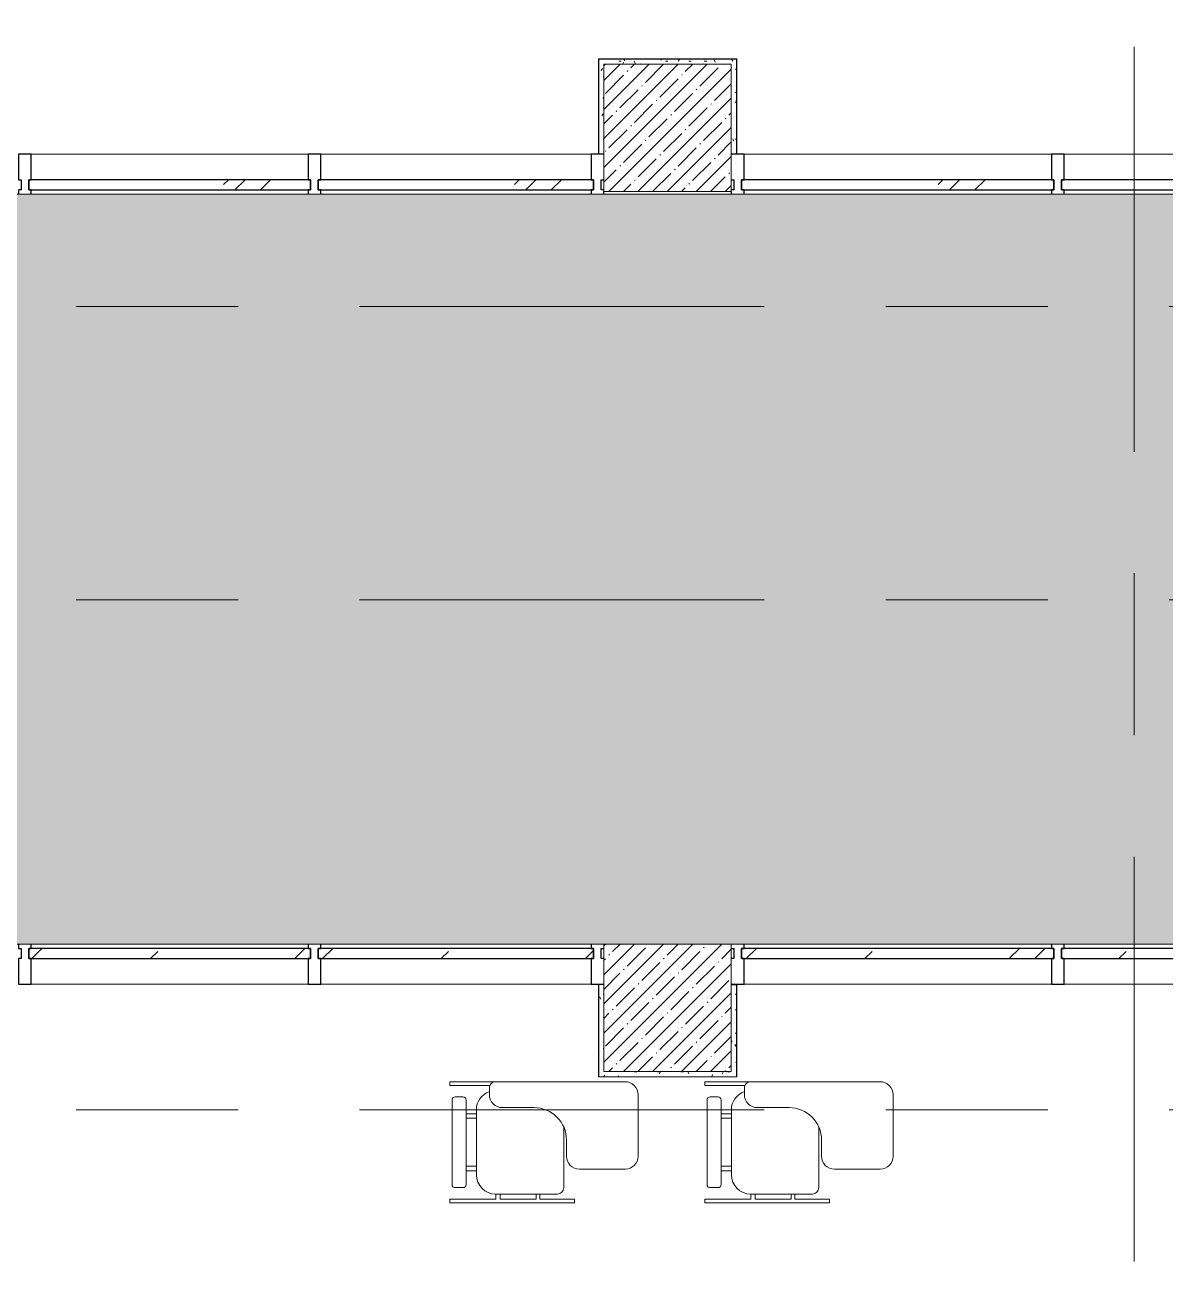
# Model space of a CAD drawing. Header units: millimetres. Extents: x 35111 to 235598, y -8553 to 29000.
# Drawn here: x 76310 to 80781, y 14364 to 19254 of the extents above; entities that cross this region are included whole.
import ezdxf

# ---------------------------------------------------------------- set-up
doc = ezdxf.new("R2010")
doc.units = ezdxf.units.MM
doc.linetypes.add('Осевая', pattern=[3175, 635, -476.25, 1587.5, -476.25])
for name, color, linetype, lineweight in [('A-DETL', 7, 'Continuous', 9), ('A-GLAZ-CURT', 7, 'Continuous', 9), ('A-GLAZ-CURT-1', 7, 'Continuous', 25), ('A-GLAZ-CWMG', 7, 'Continuous', 9), ('A-GLAZ-CWMG-1', 7, 'Continuous', 25), ('I-WALL', 7, 'Continuous', 9), ('S-COLS', 7, 'Continuous', 9), ('Оси-2', 7, 'Осевая', 9)]:
    doc.layers.add(name, color=color, linetype=linetype, lineweight=lineweight)
for name, color, linetype, lineweight, true_color in [('A-DETL-GENF-1', 7, 'Continuous', 9, 0xd4d4d4), ('A-WALL-1', 7, 'Continuous', 9, 0x3c3c3c), ('A-WALL-FNSH-1', 7, 'Continuous', 9, 0x3c3c3c), ('I-FURN-1', 7, 'Continuous', 9, 0xf0f0f0)]:
    doc.layers.add(name, color=color, linetype=linetype, lineweight=lineweight, true_color=true_color)
pattern_1 = [(0, (0, 0), (121.92, 30.48), [10.058, -81.382, 10.058, -81.382, -487.68]), (0, (0, 0), (121.92, 30.48), [-182.88, 10.058, -172.822, 10.058, -81.382, -213.36]), (0, (0, 0), (121.92, 30.48), [-457.2, 10.058, -50.902, 10.058, -142.342]), (120, (45.72, 15.24), (-87.356454, 90.345817), [10.058, -81.382, 10.058, -81.382, -487.68]), (120, (45.72, 15.24), (-87.356454, 90.345817), [-182.88, 10.058, -172.822, 10.058, -81.382, -213.36]), (120, (45.72, 15.24), (-87.356454, 90.345817), [-457.2, 10.058, -50.902, 10.058, -142.342]), (240, (60.96, 76.2), (-34.563546, -120.825817), [10.058, -81.382, 10.058, -81.382, -487.68]), (240, (60.96, 76.2), (-34.563546, -120.825817), [-182.88, 10.058, -172.822, 10.058, -81.382, -213.36]), (240, (60.96, 76.2), (-34.563546, -120.825817), [-457.2, 10.058, -50.902, 10.058, -142.342])]

# ---------------------------------------------------------------- blocks, each defined once
blk = doc.blocks.new('BSC_Колонна _Прямоугольная - 500х500-V26-План размещения напольных электротехнических лючков и розеток 3 этажа в осях 12-23')
at = {"layer": 'S-COLS'}
h = blk.add_hatch(dxfattribs=at)
h.set_pattern_fill('FP_39', color=256, style=0, pattern_type=2)
h.set_pattern_definition([(45, (-78830, -15400), (-57.02463, 57.02463), []), (45, (-78772.975, -15400), (-57.02463, 57.02463), [100.806, -20.161, 3.353, -16.808])])
h.paths.add_polyline_path([(-191.3, -250), (250, -250), (250, 250), (-250, 250), (-250, -250)])
for p, q in [((-250, 250), (-250, -250)), ((250, -250), (250, 250)), ((-250, -250), (250, -250))]:
    blk.add_line(p, q, dxfattribs=at)
blk = doc.blocks.new('BSC_Колонна _Прямоугольная - 500х500-V46-План размещения напольных электротехнических лючков и розеток 3 этажа в осях 12-23')
at = {"layer": 'S-COLS'}
h = blk.add_hatch(dxfattribs=at)
h.set_pattern_fill('FP_47', color=256, style=0, pattern_type=2)
h.set_pattern_definition([(45, (-78830, -18850), (-57.02463, 57.02463), []), (45, (-78772.975, -18850), (-57.02463, 57.02463), [100.806, -20.161, 3.353, -16.808])])
h.paths.add_polyline_path([(-250, -250), (250, -250), (250, 250), (-250, 250), (-250, -115.1)])
for p, q in [((250, 250), (-250, 250)), ((-250, 250), (-250, -250)), ((250, -250), (250, 250)), ((-250, -250), (250, -250))]:
    blk.add_line(p, q, dxfattribs=at)
blk = doc.blocks.new('Прямоугольный импост - Импост структурный с накладкой - 160мм-23618922-План размещения напольных электротехнических лючков и розеток 3 этажа в осях 12-23')
at = {"layer": 'A-GLAZ-CWMG-1'}
for p, q in [((-50, 0), (-50, 17)), ((-40, 0), (-50, 0)), ((-40, -40), (-40, 0)), ((0, 0), (-10, 0)), ((-10, 0), (-10, -40)), ((0, 17), (0, 7)), ((-50, -140), (-50, -40)), ((-50, -40), (-40, -40)), ((-10, -40), (0, -40)), ((0, -140), (-50, -140))]:
    blk.add_line(p, q, dxfattribs=at)
blk = doc.blocks.new('Системная панель - Стекло - 40мм-24234970-План размещения напольных электротехнических лючков и розеток 3 этажа в осях 12-23')
at = {"layer": 'A-GLAZ-CURT'}
h = blk.add_hatch(dxfattribs=at)
h.set_pattern_fill('FP_51', color=256, style=0, pattern_type=2)
h.set_pattern_definition([(45, (-76977.5, -18507), (-282.8427, 282.8427), [200, -600]), (45, (-77177.5, -18607), (-282.8427, 282.8427), [600, -200]), (45, (-76777.5, -18707), (-282.8427, 282.8427), [200, -600])])
h.paths.add_polyline_path([(552.5, 0), (552.5, 40), (-552.5, 40), (-552.5, 0)])
at = {"layer": 'A-GLAZ-CURT-1'}
for p, q in [((552.5, 40), (-552.5, 40)), ((-552.5, 40), (-552.5, 0)), ((-552.5, 0), (552.5, 0)), ((552.5, 0), (552.5, 40))]:
    blk.add_line(p, q, dxfattribs=at)
blk = doc.blocks.new('Прямоугольный импост - Импост структурный с накладкой - 160мм-23562410-План размещения напольных электротехнических лючков и розеток 3 этажа в осях 12-23')
at = {"layer": 'A-GLAZ-CWMG'}
blk.add_line((77420, 18747), (76335, 18747), dxfattribs=at)
blk = doc.blocks.new('Прямоугольный импост - Импост структурный с накладкой - 160мм-23618920-План размещения напольных электротехнических лючков и розеток 3 этажа в осях 12-23')
at = {"layer": 'A-GLAZ-CWMG-1'}
for p, q in [((-25, 0), (-25, 17)), ((-15, 0), (-25, 0)), ((-15, -40), (-15, 0)), ((25, 0), (15, 0)), ((15, 0), (15, -40)), ((25, 17), (25, 0)), ((-25, -140), (-25, -40)), ((-25, -40), (-15, -40)), ((15, -40), (25, -40)), ((25, -40), (25, -140)), ((25, -140), (-25, -140))]:
    blk.add_line(p, q, dxfattribs=at)
blk = doc.blocks.new('Прямоугольный импост - Импост структурный с накладкой - 160мм-30335138-План размещения напольных электротехнических лючков и розеток 3 этажа в осях 12-23')
at = {"layer": 'A-GLAZ-CWMG-1'}
for p, q in [((-50, 40), (-50, 140)), ((-50, 140), (0, 140)), ((-40, 40), (-50, 40)), ((-50, -17), (-50, 0)), ((-50, 0), (-40, 0)), ((-40, 0), (-40, 40)), ((-10, 40), (-10, 0)), ((0, 40), (-10, 40)), ((-10, 0), (0, 0))]:
    blk.add_line(p, q, dxfattribs=at)
blk = doc.blocks.new('Системная панель - Стекло - 40мм-30335140-План размещения напольных электротехнических лючков и розеток 3 этажа в осях 12-23')
at = {"layer": 'A-GLAZ-CURT'}
h = blk.add_hatch(dxfattribs=at)
h.set_pattern_fill('FP_53', color=256, style=0, pattern_type=2)
h.set_pattern_definition([(45, (-76977.5, -15533), (-282.8427, 282.8427), [200, -600]), (45, (-77177.5, -15633), (-282.8427, 282.8427), [600, -200]), (45, (-76777.5, -15733), (-282.8427, 282.8427), [200, -600])])
h.paths.add_polyline_path([(552.5, -40), (552.5, 0), (-552.5, 0), (-552.5, -40)])
at = {"layer": 'A-GLAZ-CURT-1'}
for p, q in [((552.5, 0), (-552.5, 0)), ((-552.5, 0), (-552.5, -40)), ((552.5, -40), (552.5, 0)), ((-552.5, -40), (552.5, -40))]:
    blk.add_line(p, q, dxfattribs=at)
blk = doc.blocks.new('Прямоугольный импост - Импост структурный с накладкой - 160мм-23562331-План размещения напольных электротехнических лючков и розеток 3 этажа в осях 12-23')
at = {"layer": 'A-GLAZ-CWMG'}
blk.add_line((77420, 15493), (76335, 15493), dxfattribs=at)
blk = doc.blocks.new('Прямоугольный импост - Импост структурный с накладкой - 160мм-30335135-План размещения напольных электротехнических лючков и розеток 3 этажа в осях 12-23')
at = {"layer": 'A-GLAZ-CWMG-1'}
for p, q in [((-25, 40), (-25, 140)), ((-25, 140), (25, 140)), ((25, 140), (25, 40)), ((-15, 40), (-25, 40)), ((-25, -17), (-25, 0)), ((-25, 0), (-15, 0)), ((-15, 0), (-15, 40)), ((15, 40), (15, 0)), ((25, 40), (15, 40)), ((15, 0), (25, 0)), ((25, 0), (25, -17))]:
    blk.add_line(p, q, dxfattribs=at)
blk = doc.blocks.new('Системная панель - Стекло - 40мм-30335156-План размещения напольных электротехнических лючков и розеток 3 этажа в осях 12-23')
at = {"layer": 'A-GLAZ-CURT'}
h = blk.add_hatch(dxfattribs=at)
h.set_pattern_fill('FP_54', color=256, style=0, pattern_type=2)
h.set_pattern_definition([(45, (-79832.5, -15533), (-282.8427, 282.8427), [200, -600]), (45, (-80032.5, -15633), (-282.8427, 282.8427), [600, -200]), (45, (-79632.5, -15733), (-282.8427, 282.8427), [200, -600])])
h.paths.add_polyline_path([(612.5, -40), (612.5, 0), (-612.5, 0), (-612.5, -40)])
at = {"layer": 'A-GLAZ-CURT-1'}
for p, q in [((612.5, 0), (-612.5, 0)), ((-612.5, 0), (-612.5, -40)), ((-612.5, -40), (612.5, -40)), ((612.5, -40), (612.5, 0))]:
    blk.add_line(p, q, dxfattribs=at)
blk = doc.blocks.new('Прямоугольный импост - Импост структурный с накладкой - 160мм-23562106-План размещения напольных электротехнических лючков и розеток 3 этажа в осях 12-23')
at = {"layer": 'A-GLAZ-CWMG'}
blk.add_line((80335, 15493), (79130, 15493), dxfattribs=at)
blk = doc.blocks.new('Прямоугольный импост - Импост структурный с накладкой - 160мм-30335139-План размещения напольных электротехнических лючков и розеток 3 этажа в осях 12-23')
at = {"layer": 'A-GLAZ-CWMG-1'}
for p, q in [((0, 140), (-50, 140)), ((-50, 140), (-50, 40)), ((-50, 40), (-40, 40)), ((-40, 0), (-50, 0)), ((-50, 0), (-50, -17)), ((-40, 40), (-40, 0)), ((-10, 0), (-10, 40)), ((-10, 40), (0, 40)), ((0, 0), (-10, 0))]:
    blk.add_line(p, q, dxfattribs=at)
blk = doc.blocks.new('Системная панель - Стекло - 40мм-23618921-План размещения напольных электротехнических лючков и розеток 3 этажа в осях 12-23')
at = {"layer": 'A-GLAZ-CURT'}
h = blk.add_hatch(dxfattribs=at)
h.set_pattern_fill('FP_56', color=256, style=0, pattern_type=2)
h.set_pattern_definition([(45, (-79832.5, -18507), (-282.8427, 282.8427), [200, -600]), (45, (-80032.5, -18607), (-282.8427, 282.8427), [600, -200]), (45, (-79632.5, -18707), (-282.8427, 282.8427), [200, -600])])
h.paths.add_polyline_path([(612.5, 0), (612.5, 40), (-612.5, 40), (-612.5, 0)])
at = {"layer": 'A-GLAZ-CURT-1'}
for p, q in [((612.5, 40), (-612.5, 40)), ((-612.5, 40), (-612.5, 0)), ((612.5, 0), (612.5, 40)), ((-612.5, 0), (612.5, 0))]:
    blk.add_line(p, q, dxfattribs=at)
blk = doc.blocks.new('Прямоугольный импост - Импост структурный с накладкой - 160мм-23562040-План размещения напольных электротехнических лючков и розеток 3 этажа в осях 12-23')
at = {"layer": 'A-GLAZ-CWMG'}
blk.add_line((80335, 18747), (79130, 18747), dxfattribs=at)
blk = doc.blocks.new('Прямоугольный импост - Импост структурный с накладкой - 160мм-23618923-План размещения напольных электротехнических лючков и розеток 3 этажа в осях 12-23')
at = {"layer": 'A-GLAZ-CWMG-1'}
for p, q in [((-50, 17), (-50, 0)), ((-50, 0), (-40, 0)), ((-40, 0), (-40, -40)), ((-10, -40), (-10, 0)), ((-10, 0), (0, 0)), ((0, 7), (0, 17)), ((-40, -40), (-50, -40)), ((-50, -40), (-50, -140)), ((0, -40), (-10, -40)), ((-50, -140), (0, -140))]:
    blk.add_line(p, q, dxfattribs=at)
blk = doc.blocks.new('Системная панель - Стекло - 40мм-V60-План размещения напольных электротехнических лючков и розеток 3 этажа в осях 12-23')
at = {"layer": 'A-GLAZ-CURT'}
h = blk.add_hatch(dxfattribs=at)
h.set_pattern_fill('FP_61', color=256, style=0, pattern_type=2)
h.set_pattern_definition([(45, (-81100, -15533), (-282.8427, 282.8427), [200, -600]), (45, (-81300, -15633), (-282.8427, 282.8427), [600, -200]), (45, (-80900, -15733), (-282.8427, 282.8427), [200, -600])])
h.paths.add_polyline_path([(625, -40), (625, 0), (-625, 0), (-625, -40)])
at = {"layer": 'A-GLAZ-CURT-1'}
for p, q in [((625, 0), (-625, 0)), ((-625, 0), (-625, -40)), ((-625, -40), (625, -40)), ((625, -40), (625, 0))]:
    blk.add_line(p, q, dxfattribs=at)
blk = doc.blocks.new('Прямоугольный импост - Импост структурный с накладкой - 160мм-23562109-План размещения напольных электротехнических лючков и розеток 3 этажа в осях 12-23')
at = {"layer": 'A-GLAZ-CWMG'}
blk.add_line((81615, 15493), (80385, 15493), dxfattribs=at)
blk = doc.blocks.new('Прямоугольный импост - Импост структурный с накладкой - 160мм-30335136-План размещения напольных электротехнических лючков и розеток 3 этажа в осях 12-23')
at = {"layer": 'A-GLAZ-CWMG-1'}
for p, q in [((-25, 40), (-25, 140)), ((-25, 140), (25, 140)), ((25, 140), (25, 40)), ((-15, 40), (-25, 40)), ((-25, -17), (-25, 0)), ((-25, 0), (-15, 0)), ((-15, 0), (-15, 40)), ((15, 40), (15, 0)), ((25, 40), (15, 40)), ((15, 0), (25, 0)), ((25, 0), (25, -17))]:
    blk.add_line(p, q, dxfattribs=at)
blk = doc.blocks.new('Системная панель - Стекло - 40мм-V61-План размещения напольных электротехнических лючков и розеток 3 этажа в осях 12-23')
at = {"layer": 'A-GLAZ-CURT'}
h = blk.add_hatch(dxfattribs=at)
h.set_pattern_fill('FP_63', color=256, style=0, pattern_type=2)
h.set_pattern_definition([(45, (-81100, -18507), (-282.8427, 282.8427), [200, -600]), (45, (-81300, -18607), (-282.8427, 282.8427), [600, -200]), (45, (-80900, -18707), (-282.8427, 282.8427), [200, -600])])
h.paths.add_polyline_path([(625, 0), (625, 40), (-625, 40), (-625, 0)])
at = {"layer": 'A-GLAZ-CURT-1'}
for p, q in [((625, 40), (-625, 40)), ((-625, 40), (-625, 0)), ((-625, 0), (625, 0)), ((625, 0), (625, 40))]:
    blk.add_line(p, q, dxfattribs=at)
blk = doc.blocks.new('Прямоугольный импост - Импост структурный с накладкой - 160мм-22751478-План размещения напольных электротехнических лючков и розеток 3 этажа в осях 12-23')
at = {"layer": 'A-GLAZ-CWMG'}
blk.add_line((82895, 18747), (81665, 18747), dxfattribs=at)
blk = doc.blocks.new('Системная панель - Стекло - 40мм-V65-План размещения напольных электротехнических лючков и розеток 3 этажа в осях 12-23')
at = {"layer": 'A-GLAZ-CURT'}
h = blk.add_hatch(dxfattribs=at)
h.set_pattern_fill('FP_67', color=256, style=0, pattern_type=2)
h.set_pattern_definition([(45, (-78100, -15533), (-282.8427, 282.8427), [200, -600]), (45, (-78300, -15633), (-282.8427, 282.8427), [600, -200]), (45, (-77900, -15733), (-282.8427, 282.8427), [200, -600])])
h.paths.add_polyline_path([(540, -40), (540, 0), (-540, 0), (-540, -40)])
at = {"layer": 'A-GLAZ-CURT-1'}
for p, q in [((540, 0), (-540, 0)), ((-540, 0), (-540, -40)), ((540, -40), (540, 0)), ((-540, -40), (540, -40))]:
    blk.add_line(p, q, dxfattribs=at)
blk = doc.blocks.new('Прямоугольный импост - Импост структурный с накладкой - 160мм-23562335-План размещения напольных электротехнических лючков и розеток 3 этажа в осях 12-23')
at = {"layer": 'A-GLAZ-CWMG'}
blk.add_line((78530, 15493), (77470, 15493), dxfattribs=at)
blk = doc.blocks.new('Системная панель - Стекло - 40мм-V66-План размещения напольных электротехнических лючков и розеток 3 этажа в осях 12-23')
at = {"layer": 'A-GLAZ-CURT'}
h = blk.add_hatch(dxfattribs=at)
h.set_pattern_fill('FP_68', color=256, style=0, pattern_type=2)
h.set_pattern_definition([(45, (-78100, -18507), (-282.8427, 282.8427), [200, -600]), (45, (-78300, -18607), (-282.8427, 282.8427), [600, -200]), (45, (-77900, -18707), (-282.8427, 282.8427), [200, -600])])
h.paths.add_polyline_path([(540, 0), (540, 40), (-540, 40), (-540, 0)])
at = {"layer": 'A-GLAZ-CURT-1'}
for p, q in [((540, 40), (-540, 40)), ((-540, 40), (-540, 0)), ((-540, 0), (540, 0)), ((540, 0), (540, 40))]:
    blk.add_line(p, q, dxfattribs=at)
blk = doc.blocks.new('Прямоугольный импост - Импост структурный с накладкой - 160мм-23562401-План размещения напольных электротехнических лючков и розеток 3 этажа в осях 12-23')
at = {"layer": 'A-GLAZ-CWMG'}
blk.add_line((75150, 18747), (74090, 18747), dxfattribs=at)
blk = doc.blocks.new('Chair - Tablet Arm - Chair - Tablet Arm-26234702-План размещения напольных электротехнических лючков и розеток 3 этажа в осях 12-23')
at = {"layer": 'I-FURN-1'}
for p, q in [((-416.6, -353.4), (-416.6, 134.5)), ((-416.6, 134.5), (-401.3, 134.5)), ((-401.3, 134.5), (-401.3, -45.4)), ((-356.8, 84.1), (-356.8, 113.6)), ((-344.1, 126.3), (-13.9, 126.3)), ((-1.2, 113.6), (-1.2, 84.1)), ((43.2, 134.5), (58.6, 134.5)), ((43.2, -22.1), (43.2, 134.5)), ((58.6, 134.5), (58.6, -45.4)), ((-291, 71.4), (-344.1, 71.4)), ((-291, 30.8), (-291, 71.4)), ((-291, 71.4), (-272.7, 71.4)), ((-272.7, 71.4), (-272.7, 30.8)), ((-84.8, 71.4), (-272.7, 71.4)), ((-84.8, 30.8), (-84.8, 71.4)), ((-84.8, 71.4), (-66.9, 71.4)), ((-66.9, 71.4), (-66.9, 30.8)), ((-13.9, 71.4), (-66.9, 71.4)), ((-306, 30.8), (-291, 30.8)), ((-272.7, 30.8), (-291, 30.8)), ((-291, 30.8), (-272.7, 30.8)), ((-272.7, 30.8), (-84.8, 30.8)), ((-66.9, 30.8), (-84.8, 30.8)), ((-84.8, 30.8), (-66.9, 30.8)), ((-66.9, 30.8), (-52, 30.8)), ((-401.3, -45.4), (-382.2, -45.4)), ((-382.2, -286.7), (-382.2, -45.4)), ((7.8, -20), (33.2, -20)), ((58.6, -45.4), (58.6, -552.3)), ((-401.3, -62.4), (-401.3, -203.3)), ((-382.2, -62.4), (-401.3, -62.4)), ((-43, -195.5), (-43, -70.8)), ((-401.3, -203.3), (-382.2, -203.3)), ((-401.3, -218.4), (-401.3, -353.4)), ((-382.2, -218.4), (-401.3, -218.4)), ((-122.6, -312.1), (-356.8, -312.1)), ((-233.5, -322.5), (-170, -322.5)), ((-119.8, -312.1), (-122.6, -312.1)), ((-401.3, -353.4), (-416.6, -353.4)), ((-284.3, -552.3), (-284.3, -373.3)), ((7.8, -603.1), (-233.5, -603.1))]:
    blk.add_line(p, q, dxfattribs=at)
for centre, radius, start, end in [((-344.1, 113.6), 12.7, 90, 180), ((-13.9, 113.6), 12.7, 0, 90), ((-344.1, 84.1), 12.7, 180, 270), ((-13.9, 84.1), 12.7, 270, 0), ((-306, -45.4), 76.2, 90, 180), ((-52, -45.4), 76.2, 19.4712, 90), ((7.8, -70.8), 50.8, 90, 180), ((33.2, -45.4), 25.4, 0, 90), ((-170, -195.5), 127, 270, 360), ((-356.8, -286.7), 25.4, 180, 270), ((-233.5, -373.3), 50.8, 90, 180), ((-233.5, -552.3), 50.8, 180, 270), ((7.8, -552.3), 50.8, 270, 0)]:
    blk.add_arc(centre, radius, start, end, dxfattribs=at)

msp = doc.modelspace()

# ---------------------------------------------------------------- hatches: boundary and pattern name
at = {"layer": 'A-DETL-GENF-1'}
h = msp.add_hatch(color=256, dxfattribs=at)
h.paths.add_polyline_path([(79002.7, -258), (84826.2, -258), (84826.2, 3300), (75858, 3300), (75858, -258), (76090.9, -258)])
h.paths.add_polyline_path([(66560, 11900), (66560, 27358), (41910, 27358), (41910, 23858), (38510, 23858), (38510, 23799.7), (38742.7, 23799.7), (38742.7, 15358), (42380, 15358), (42380, 11900), (64444, 11900)])
h.paths.add_polyline_path([(81914.4, 15650), (84500.7, 15650), (84500.7, 18590), (74040, 18590), (74040, 15650), (79002.7, 15650)])
at = {"layer": 'I-WALL'}
h = msp.add_hatch(dxfattribs=at)
h.set_pattern_fill('FP_71', color=256, style=0, pattern_type=2)
h.set_pattern_definition(pattern_1)
h.paths.add_polyline_path([(79080, 19100), (79080, 19120), (78560, 19120), (78560, 19100), (79002.7, 19100)])
h = msp.add_hatch(dxfattribs=at)
h.set_pattern_fill('FP_71', color=256, style=0, pattern_type=2)
h.set_pattern_definition(pattern_1)
h.paths.add_polyline_path([(79080, 18747), (79100, 18747), (79100, 19120), (79080, 19120), (79080, 19100)])
h = msp.add_hatch(dxfattribs=at)
h.set_pattern_fill('FP_71', color=256, style=0, pattern_type=2)
h.set_pattern_definition(pattern_1)
h.paths.add_polyline_path([(78580, 18747), (78580, 19100), (78560, 19100), (78560, 18747)])
h = msp.add_hatch(dxfattribs=at)
h.set_pattern_fill('FP_71', color=256, style=0, pattern_type=2)
h.set_pattern_definition(pattern_1)
h.paths.add_polyline_path([(78580, 15130), (78580, 15493), (78560, 15493), (78560, 15130)])
h = msp.add_hatch(dxfattribs=at)
h.set_pattern_fill('FP_71', color=256, style=0, pattern_type=2)
h.set_pattern_definition(pattern_1)
h.paths.add_polyline_path([(79100, 15150), (79100, 15490), (79080, 15490), (79080, 15150)])
h = msp.add_hatch(dxfattribs=at)
h.set_pattern_fill('FP_71', color=256, style=0, pattern_type=2)
h.set_pattern_definition(pattern_1)
h.paths.add_polyline_path([(79100, 15130), (79100, 15150), (78580, 15150), (78580, 15130), (79080, 15130)])

# ---------------------------------------------------------------- linework, layer by layer
at = {"layer": 'A-DETL'}
for p, q in [((84500.7, 18590), (74040, 18590)), ((74040, 15650), (84500.7, 15650))]:
    msp.add_line(p, q, dxfattribs=at)
at = {"layer": 'A-WALL-1'}
for p, q in [((79100, 19120), (78560, 19120)), ((78560, 19120), (78560, 18747)), ((79100, 18747), (79100, 19120)), ((78560, 18747), (78580, 18747)), ((79080, 18747), (79100, 18747)), ((78560, 15493), (78560, 15130)), ((78580, 15493), (78560, 15493)), ((79100, 15490), (79080, 15490)), ((79100, 15130), (79100, 15490)), ((78560, 15130), (79100, 15130))]:
    msp.add_line(p, q, dxfattribs=at)
at = {"layer": 'A-WALL-FNSH-1'}
for p, q in [((79101, 19121), (78559, 19121)), ((78559, 19121), (78559, 18747)), ((79101, 18747), (79101, 19121)), ((78559, 18747), (78560, 18747)), ((79100, 18747), (79101, 18747)), ((78560, 15493), (78559, 15493)), ((78559, 15493), (78559, 15129)), ((79101, 15490), (79100, 15490)), ((79101, 15129), (79101, 15490)), ((78559, 15129), (79101, 15129))]:
    msp.add_line(p, q, dxfattribs=at)
at = {"layer": 'Оси-2'}
for p, q in [((80660, 593.7), (80660, 25030)), ((38410.7, 18150), (82250, 18150)), ((38410.7, 17000), (82250, 17000)), ((38410.7, 15000), (81650, 15000))]:
    msp.add_line(p, q, dxfattribs=at)

# ---------------------------------------------------------------- block references
at = {"layer": 'A-GLAZ-CURT'}
for name, p in [('Системная панель - Стекло - 40мм-24234970-План размещения напольных электротехнических лючков и розеток 3 этажа в осях 12-23', (76877.5, 18607)), ('Системная панель - Стекло - 40мм-V66-План размещения напольных электротехнических лючков и розеток 3 этажа в осях 12-23', (78000, 18607)), ('Системная панель - Стекло - 40мм-23618921-План размещения напольных электротехнических лючков и розеток 3 этажа в осях 12-23', (79732.5, 18607)), ('Системная панель - Стекло - 40мм-V61-План размещения напольных электротехнических лючков и розеток 3 этажа в осях 12-23', (81000, 18607)), ('Системная панель - Стекло - 40мм-30335140-План размещения напольных электротехнических лючков и розеток 3 этажа в осях 12-23', (76877.5, 15633)), ('Системная панель - Стекло - 40мм-V65-План размещения напольных электротехнических лючков и розеток 3 этажа в осях 12-23', (78000, 15633)), ('Системная панель - Стекло - 40мм-30335156-План размещения напольных электротехнических лючков и розеток 3 этажа в осях 12-23', (79732.5, 15633)), ('Системная панель - Стекло - 40мм-V60-План размещения напольных электротехнических лючков и розеток 3 этажа в осях 12-23', (81000, 15633))]:
    msp.add_blockref(name, p, dxfattribs=at)
at = {"layer": 'A-GLAZ-CWMG', "extrusion": (0, 0, -1), "rotation": 180}
for name, p in [('Прямоугольный импост - Импост структурный с накладкой - 160мм-23618920-План размещения напольных электротехнических лючков и розеток 3 этажа в осях 12-23', (-76310, 18607)), ('Прямоугольный импост - Импост структурный с накладкой - 160мм-23618920-План размещения напольных электротехнических лючков и розеток 3 этажа в осях 12-23', (-77445, 18607)), ('Прямоугольный импост - Импост структурный с накладкой - 160мм-23618922-План размещения напольных электротехнических лючков и розеток 3 этажа в осях 12-23', (-78580, 18607)), ('Прямоугольный импост - Импост структурный с накладкой - 160мм-23618920-План размещения напольных электротехнических лючков и розеток 3 этажа в осях 12-23', (-80360, 18607)), ('Прямоугольный импост - Импост структурный с накладкой - 160мм-30335135-План размещения напольных электротехнических лючков и розеток 3 этажа в осях 12-23', (-76310, 15633)), ('Прямоугольный импост - Импост структурный с накладкой - 160мм-30335136-План размещения напольных электротехнических лючков и розеток 3 этажа в осях 12-23', (-77445, 15633)), ('Прямоугольный импост - Импост структурный с накладкой - 160мм-30335138-План размещения напольных электротехнических лючков и розеток 3 этажа в осях 12-23', (-78580, 15633)), ('Прямоугольный импост - Импост структурный с накладкой - 160мм-30335136-План размещения напольных электротехнических лючков и розеток 3 этажа в осях 12-23', (-80360, 15633))]:
    msp.add_blockref(name, p, dxfattribs=at)
at = {"layer": 'A-GLAZ-CWMG'}
for name, p in [('Прямоугольный импост - Импост структурный с накладкой - 160мм-23562410-План размещения напольных электротехнических лючков и розеток 3 этажа в осях 12-23', (0, 0)), ('Прямоугольный импост - Импост структурный с накладкой - 160мм-23562401-План размещения напольных электротехнических лючков и розеток 3 этажа в осях 12-23', (3380, 0)), ('Прямоугольный импост - Импост структурный с накладкой - 160мм-23562040-План размещения напольных электротехнических лючков и розеток 3 этажа в осях 12-23', (0, 0)), ('Прямоугольный импост - Импост структурный с накладкой - 160мм-22751478-План размещения напольных электротехнических лючков и розеток 3 этажа в осях 12-23', (-1280, 0)), ('Прямоугольный импост - Импост структурный с накладкой - 160мм-23562331-План размещения напольных электротехнических лючков и розеток 3 этажа в осях 12-23', (0, 0)), ('Прямоугольный импост - Импост структурный с накладкой - 160мм-23562335-План размещения напольных электротехнических лючков и розеток 3 этажа в осях 12-23', (0, 0)), ('Прямоугольный импост - Импост структурный с накладкой - 160мм-23562106-План размещения напольных электротехнических лючков и розеток 3 этажа в осях 12-23', (0, 0)), ('Прямоугольный импост - Импост структурный с накладкой - 160мм-23562109-План размещения напольных электротехнических лючков и розеток 3 этажа в осях 12-23', (0, 0))]:
    msp.add_blockref(name, p, dxfattribs=at)
at = {"layer": 'A-GLAZ-CWMG', "rotation": 180}
for name, p in [('Прямоугольный импост - Импост структурный с накладкой - 160мм-23618923-План размещения напольных электротехнических лючков и розеток 3 этажа в осях 12-23', (79080, 18607)), ('Прямоугольный импост - Импост структурный с накладкой - 160мм-30335139-План размещения напольных электротехнических лючков и розеток 3 этажа в осях 12-23', (79080, 15633))]:
    msp.add_blockref(name, p, dxfattribs=at)
at = {"layer": 'I-FURN-1', "rotation": 89.99999999999979}
for p in [(78111.1, 15051.8), (79111.1, 15051.8)]:
    msp.add_blockref('Chair - Tablet Arm - Chair - Tablet Arm-26234702-План размещения напольных электротехнических лючков и розеток 3 этажа в осях 12-23', p, dxfattribs=at)
at = {"layer": 'S-COLS'}
for name, p in [('BSC_Колонна _Прямоугольная - 500х500-V46-План размещения напольных электротехнических лючков и розеток 3 этажа в осях 12-23', (78830, 18850)), ('BSC_Колонна _Прямоугольная - 500х500-V26-План размещения напольных электротехнических лючков и розеток 3 этажа в осях 12-23', (78830, 15400))]:
    msp.add_blockref(name, p, dxfattribs=at)

doc.saveas('drawing.dxf')
